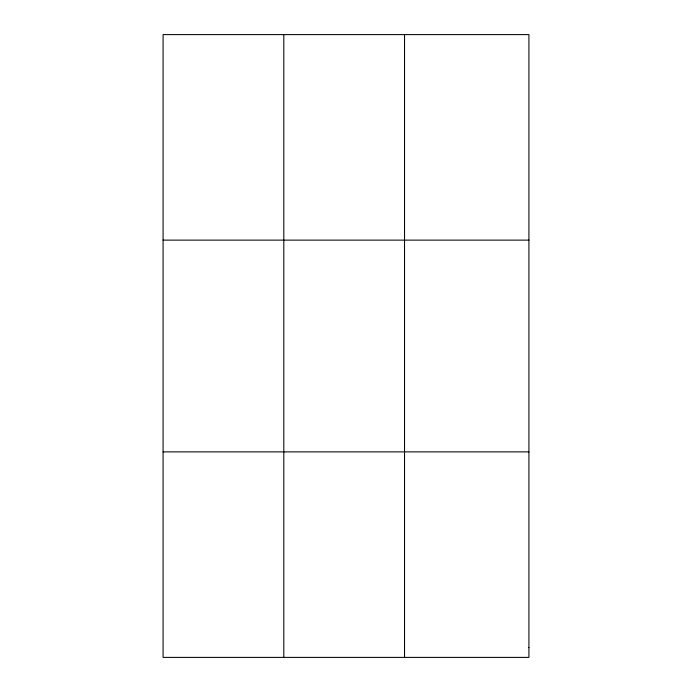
<?xml version="1.0" encoding="UTF-8"?>
<svg xmlns="http://www.w3.org/2000/svg" width="692" height="692" viewBox="0 0 692 692"><rect width="100%" height="100%" fill="white"/><g stroke="black" fill="none" stroke-linecap="round" stroke-linejoin="round"><path stroke-width="1.04" d="M283.807 657.4L283.807 34.6M404.535 657.4L404.535 34.6M163.078 240.124L528.922 240.124M163.078 451.876L528.922 451.876M528.922 647.617L528.922 657.4L163.078 657.4L163.078 34.6L528.922 34.6L528.922 647.617"/></g></svg>
